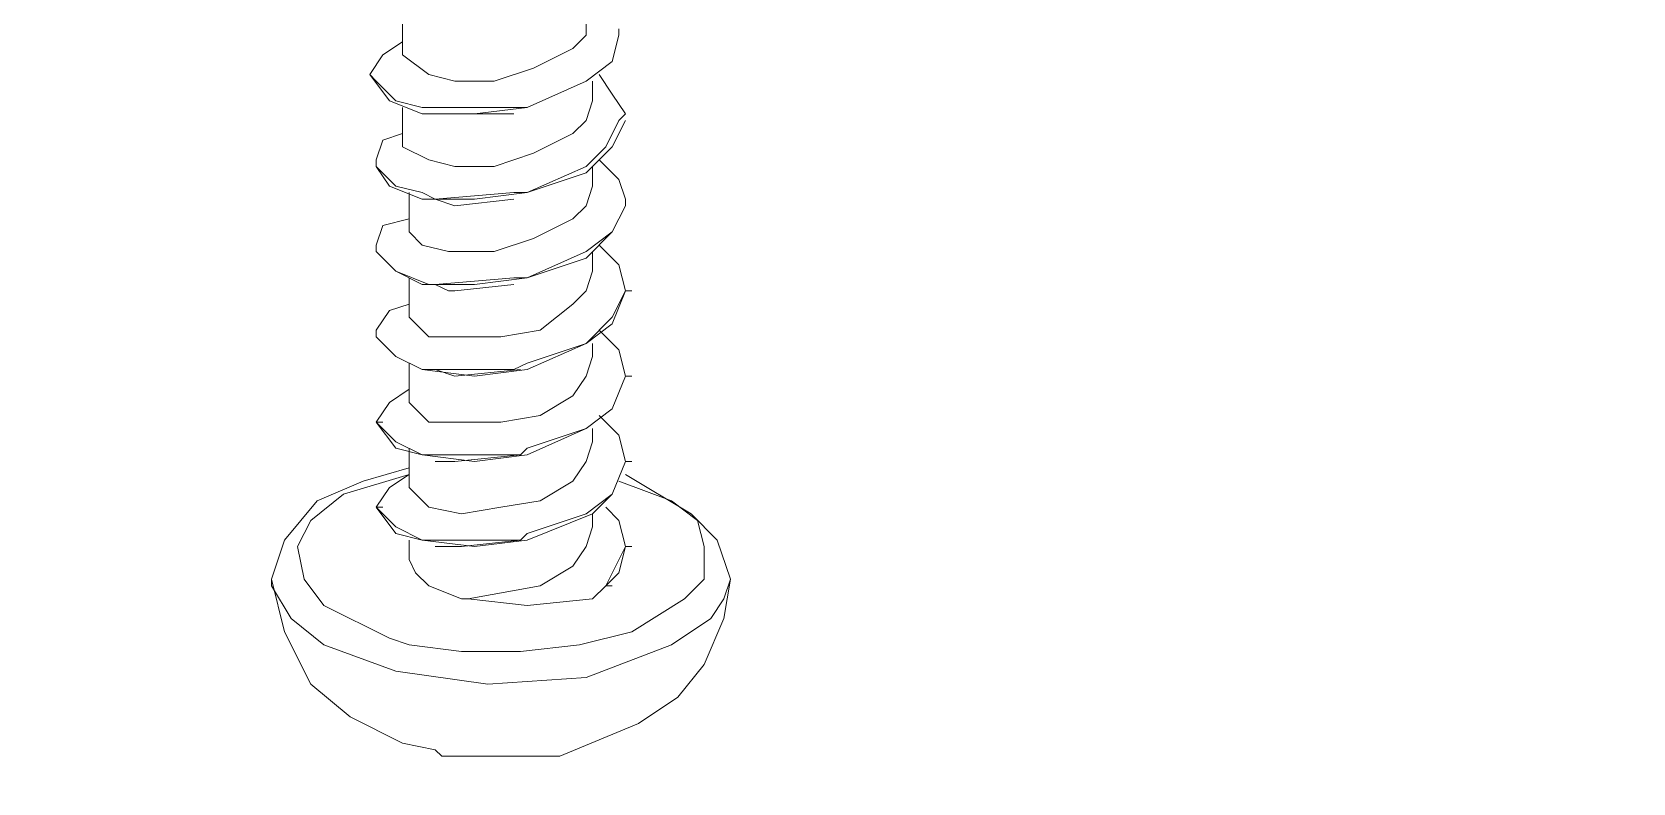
# Model space of a CAD drawing. Header units: centimetres. Extents: x -22.4 to 6.2, y -30.9 to -11.
# Drawn here: x -7.653 to -6.62, y -28.74 to -28.255 of the extents above; entities that cross this region are included whole.
import ezdxf

# ---------------------------------------------------------------- set-up
doc = ezdxf.new("R2010")
doc.units = ezdxf.units.CM
doc.header["$MEASUREMENT"] = 0
doc.layers.add('layer 1', color=7, linetype='Continuous')

msp = doc.modelspace()

# ---------------------------------------------------------------- linework, layer by layer
at = {"layer": 'layer 1', "lineweight": 9}
for points, knots in [([(-21.92211, -30.90598), (-21.92211, -30.90598), (6.24226, -30.90598), (6.24226, -30.90598), (6.24226, -30.90598), (6.24226, -30.90598), (6.24226, -11.33528), (6.24226, -11.33528), (6.24226, -11.33528), (6.24226, -11.33528), (-21.92211, -11.33528), (-21.92211, -11.33528), (-21.92211, -11.33528), (-21.92211, -11.33528), (-21.92211, -30.90598), (-21.92211, -30.90598)], [0, 0, 0, 0, 0.2, 0.2, 0.2, 0.2, 0.4, 0.4, 0.4, 0.4, 0.6, 0.6, 0.6, 0.6, 1, 1, 1, 1]), ([(-7.29545, -28.24426), (-7.29545, -28.24426), (-7.29545, -28.25696), (-7.29545, -28.25696), (-7.29545, -28.25696), (-7.29545, -28.25696), (-7.30392, -28.26543), (-7.30392, -28.26543), (-7.30392, -28.26543), (-7.30392, -28.26543), (-7.32932, -28.27813), (-7.32932, -28.27813), (-7.32932, -28.27813), (-7.32932, -28.27813), (-7.35472, -28.28659), (-7.35472, -28.28659), (-7.35472, -28.28659), (-7.35472, -28.28659), (-7.38012, -28.28659), (-7.38012, -28.28659)], [0, 0, 0, 0, 0.1666667, 0.1666667, 0.1666667, 0.1666667, 0.3333333, 0.3333333, 0.3333333, 0.3333333, 0.5, 0.5, 0.5, 0.5, 0.6666667, 0.6666667, 0.6666667, 0.6666667, 1, 1, 1, 1]), ([(-7.33355, -28.30353), (-7.33355, -28.30353), (-7.29545, -28.28659), (-7.29545, -28.28659), (-7.29545, -28.28659), (-7.29545, -28.28659), (-7.27852, -28.27389), (-7.27852, -28.27389), (-7.27852, -28.27389), (-7.27852, -28.27389), (-7.27429, -28.25696), (-7.27429, -28.25696)], [0, 0, 0, 0, 0.25, 0.25, 0.25, 0.25, 0.5, 0.5, 0.5, 0.5, 1, 1, 1, 1]), ([(-7.33355, -28.30353), (-7.33355, -28.30353), (-7.29545, -28.28659), (-7.29545, -28.28659), (-7.29545, -28.28659), (-7.29545, -28.28659), (-7.27852, -28.27389), (-7.27852, -28.27389), (-7.27852, -28.27389), (-7.27852, -28.27389), (-7.27429, -28.25696), (-7.27429, -28.25696)], [0, 0, 0, 0, 0.25, 0.25, 0.25, 0.25, 0.5, 0.5, 0.5, 0.5, 1, 1, 1, 1]), ([(-7.41399, -28.26119), (-7.41399, -28.26119), (-7.42669, -28.26966), (-7.42669, -28.26966), (-7.42669, -28.26966), (-7.42669, -28.26966), (-7.43515, -28.28236), (-7.43515, -28.28236)], [0, 0, 0, 0, 0.3333333, 0.3333333, 0.3333333, 0.3333333, 1, 1, 1, 1]), ([(-7.38012, -28.28659), (-7.38012, -28.28659), (-7.39705, -28.28236), (-7.39705, -28.28236), (-7.39705, -28.28236), (-7.39705, -28.28236), (-7.41399, -28.26966), (-7.41399, -28.26966)], [0, 0, 0, 0, 0.3333333, 0.3333333, 0.3333333, 0.3333333, 1, 1, 1, 1]), ([(-7.43515, -28.28236), (-7.43515, -28.28236), (-7.42245, -28.29929), (-7.42245, -28.29929), (-7.42245, -28.29929), (-7.42245, -28.29929), (-7.40129, -28.30776), (-7.40129, -28.30776)], [0, 0, 0, 0, 0.3333333, 0.3333333, 0.3333333, 0.3333333, 1, 1, 1, 1]), ([(-7.43092, -28.28659), (-7.43092, -28.28659), (-7.41822, -28.29929), (-7.41822, -28.29929), (-7.41822, -28.29929), (-7.41822, -28.29929), (-7.40129, -28.30353), (-7.40129, -28.30353)], [0, 0, 0, 0, 0.3333333, 0.3333333, 0.3333333, 0.3333333, 1, 1, 1, 1]), ([(-7.27005, -28.30776), (-7.27005, -28.30776), (-7.27852, -28.29506), (-7.27852, -28.29506), (-7.27852, -28.29506), (-7.27852, -28.29506), (-7.28699, -28.28236), (-7.28699, -28.28236)], [0, 0, 0, 0, 0.3333333, 0.3333333, 0.3333333, 0.3333333, 1, 1, 1, 1]), ([(-7.29122, -28.29929), (-7.29122, -28.29929), (-7.29545, -28.31199), (-7.29545, -28.31199), (-7.29545, -28.31199), (-7.29545, -28.31199), (-7.30392, -28.32046), (-7.30392, -28.32046), (-7.30392, -28.32046), (-7.30392, -28.32046), (-7.32932, -28.33316), (-7.32932, -28.33316), (-7.32932, -28.33316), (-7.32932, -28.33316), (-7.35472, -28.34163), (-7.35472, -28.34163), (-7.35472, -28.34163), (-7.35472, -28.34163), (-7.38012, -28.34163), (-7.38012, -28.34163)], [0, 0, 0, 0, 0.1666667, 0.1666667, 0.1666667, 0.1666667, 0.3333333, 0.3333333, 0.3333333, 0.3333333, 0.5, 0.5, 0.5, 0.5, 0.6666667, 0.6666667, 0.6666667, 0.6666667, 1, 1, 1, 1]), ([(-7.40129, -28.30776), (-7.40129, -28.30776), (-7.36742, -28.30776), (-7.36742, -28.30776), (-7.36742, -28.30776), (-7.36742, -28.30776), (-7.33355, -28.30353), (-7.33355, -28.30353)], [0, 0, 0, 0, 0.3333333, 0.3333333, 0.3333333, 0.3333333, 1, 1, 1, 1]), ([(-7.41399, -28.32046), (-7.41399, -28.32046), (-7.42669, -28.32469), (-7.42669, -28.32469), (-7.42669, -28.32469), (-7.42669, -28.32469), (-7.43092, -28.33739), (-7.43092, -28.33739)], [0, 0, 0, 0, 0.3333333, 0.3333333, 0.3333333, 0.3333333, 1, 1, 1, 1]), ([(-7.33355, -28.35856), (-7.33355, -28.35856), (-7.29545, -28.34163), (-7.29545, -28.34163), (-7.29545, -28.34163), (-7.29545, -28.34163), (-7.28275, -28.32893), (-7.28275, -28.32893), (-7.28275, -28.32893), (-7.28275, -28.32893), (-7.27429, -28.31199), (-7.27429, -28.31199)], [0, 0, 0, 0, 0.25, 0.25, 0.25, 0.25, 0.5, 0.5, 0.5, 0.5, 1, 1, 1, 1]), ([(-7.33355, -28.35856), (-7.33355, -28.35856), (-7.29545, -28.34586), (-7.29545, -28.34586), (-7.29545, -28.34586), (-7.29545, -28.34586), (-7.27852, -28.32893), (-7.27852, -28.32893), (-7.27852, -28.32893), (-7.27852, -28.32893), (-7.27005, -28.31199), (-7.27005, -28.31199)], [0, 0, 0, 0, 0.25, 0.25, 0.25, 0.25, 0.5, 0.5, 0.5, 0.5, 1, 1, 1, 1]), ([(-7.38012, -28.34163), (-7.38012, -28.34163), (-7.39705, -28.33739), (-7.39705, -28.33739), (-7.39705, -28.33739), (-7.39705, -28.33739), (-7.41399, -28.32893), (-7.41399, -28.32893)], [0, 0, 0, 0, 0.3333333, 0.3333333, 0.3333333, 0.3333333, 1, 1, 1, 1]), ([(-7.27005, -28.36279), (-7.27005, -28.36279), (-7.27429, -28.35009), (-7.27429, -28.35009), (-7.27429, -28.35009), (-7.27429, -28.35009), (-7.28699, -28.33739), (-7.28699, -28.33739)], [0, 0, 0, 0, 0.3333333, 0.3333333, 0.3333333, 0.3333333, 1, 1, 1, 1]), ([(-7.43092, -28.34163), (-7.43092, -28.34163), (-7.41822, -28.35433), (-7.41822, -28.35433), (-7.41822, -28.35433), (-7.41822, -28.35433), (-7.40129, -28.35856), (-7.40129, -28.35856)], [0, 0, 0, 0, 0.3333333, 0.3333333, 0.3333333, 0.3333333, 1, 1, 1, 1]), ([(-7.43092, -28.34163), (-7.43092, -28.34163), (-7.42245, -28.35433), (-7.42245, -28.35433), (-7.42245, -28.35433), (-7.42245, -28.35433), (-7.40129, -28.36279), (-7.40129, -28.36279)], [0, 0, 0, 0, 0.3333333, 0.3333333, 0.3333333, 0.3333333, 1, 1, 1, 1]), ([(-7.40129, -28.36279), (-7.40129, -28.36279), (-7.36742, -28.36279), (-7.36742, -28.36279), (-7.36742, -28.36279), (-7.36742, -28.36279), (-7.33355, -28.35856), (-7.33355, -28.35856)], [0, 0, 0, 0, 0.3333333, 0.3333333, 0.3333333, 0.3333333, 1, 1, 1, 1]), ([(-7.38012, -28.39666), (-7.38012, -28.39666), (-7.35472, -28.39666), (-7.35472, -28.39666), (-7.35472, -28.39666), (-7.35472, -28.39666), (-7.32932, -28.38819), (-7.32932, -28.38819), (-7.32932, -28.38819), (-7.32932, -28.38819), (-7.30392, -28.37549), (-7.30392, -28.37549), (-7.30392, -28.37549), (-7.30392, -28.37549), (-7.29545, -28.36703), (-7.29545, -28.36703), (-7.29545, -28.36703), (-7.29545, -28.36703), (-7.29122, -28.35433), (-7.29122, -28.35433)], [0, 0, 0, 0, 0.1666667, 0.1666667, 0.1666667, 0.1666667, 0.3333333, 0.3333333, 0.3333333, 0.3333333, 0.5, 0.5, 0.5, 0.5, 0.6666667, 0.6666667, 0.6666667, 0.6666667, 1, 1, 1, 1]), ([(-7.33355, -28.41359), (-7.33355, -28.41359), (-7.29545, -28.39666), (-7.29545, -28.39666), (-7.29545, -28.39666), (-7.29545, -28.39666), (-7.27852, -28.38396), (-7.27852, -28.38396), (-7.27852, -28.38396), (-7.27852, -28.38396), (-7.27005, -28.36703), (-7.27005, -28.36703)], [0, 0, 0, 0, 0.25, 0.25, 0.25, 0.25, 0.5, 0.5, 0.5, 0.5, 1, 1, 1, 1]), ([(-7.33355, -28.41359), (-7.33355, -28.41359), (-7.29545, -28.40089), (-7.29545, -28.40089), (-7.29545, -28.40089), (-7.29545, -28.40089), (-7.27852, -28.38396), (-7.27852, -28.38396), (-7.27852, -28.38396), (-7.27852, -28.38396), (-7.27005, -28.36703), (-7.27005, -28.36703)], [0, 0, 0, 0, 0.25, 0.25, 0.25, 0.25, 0.5, 0.5, 0.5, 0.5, 1, 1, 1, 1]), ([(-7.40975, -28.37549), (-7.40975, -28.37549), (-7.42669, -28.37973), (-7.42669, -28.37973), (-7.42669, -28.37973), (-7.42669, -28.37973), (-7.43092, -28.39243), (-7.43092, -28.39243)], [0, 0, 0, 0, 0.3333333, 0.3333333, 0.3333333, 0.3333333, 1, 1, 1, 1]), ([(-7.38435, -28.39666), (-7.38435, -28.39666), (-7.40129, -28.39243), (-7.40129, -28.39243), (-7.40129, -28.39243), (-7.40129, -28.39243), (-7.40975, -28.38396), (-7.40975, -28.38396)], [0, 0, 0, 0, 0.3333333, 0.3333333, 0.3333333, 0.3333333, 1, 1, 1, 1]), ([(-7.27005, -28.42206), (-7.27005, -28.42206), (-7.27429, -28.40513), (-7.27429, -28.40513), (-7.27429, -28.40513), (-7.27429, -28.40513), (-7.28699, -28.39243), (-7.28699, -28.39243)], [0, 0, 0, 0, 0.3333333, 0.3333333, 0.3333333, 0.3333333, 1, 1, 1, 1]), ([(-7.43092, -28.39666), (-7.43092, -28.39666), (-7.41822, -28.40936), (-7.41822, -28.40936), (-7.41822, -28.40936), (-7.41822, -28.40936), (-7.39705, -28.41783), (-7.39705, -28.41783)], [0, 0, 0, 0, 0.3333333, 0.3333333, 0.3333333, 0.3333333, 1, 1, 1, 1]), ([(-7.43092, -28.39666), (-7.43092, -28.39666), (-7.41822, -28.40936), (-7.41822, -28.40936), (-7.41822, -28.40936), (-7.41822, -28.40936), (-7.40129, -28.41783), (-7.40129, -28.41783)], [0, 0, 0, 0, 0.3333333, 0.3333333, 0.3333333, 0.3333333, 1, 1, 1, 1]), ([(-7.39705, -28.41783), (-7.39705, -28.41783), (-7.36742, -28.41783), (-7.36742, -28.41783), (-7.36742, -28.41783), (-7.36742, -28.41783), (-7.33355, -28.41359), (-7.33355, -28.41359)], [0, 0, 0, 0, 0.3333333, 0.3333333, 0.3333333, 0.3333333, 1, 1, 1, 1]), ([(-7.29122, -28.40936), (-7.29122, -28.40936), (-7.29545, -28.42206), (-7.29545, -28.42206), (-7.29545, -28.42206), (-7.29545, -28.42206), (-7.30392, -28.43053), (-7.30392, -28.43053), (-7.30392, -28.43053), (-7.30392, -28.43053), (-7.32509, -28.44746), (-7.32509, -28.44746), (-7.32509, -28.44746), (-7.32509, -28.44746), (-7.35049, -28.45169), (-7.35049, -28.45169), (-7.35049, -28.45169), (-7.35049, -28.45169), (-7.38012, -28.45169), (-7.38012, -28.45169)], [0, 0, 0, 0, 0.1666667, 0.1666667, 0.1666667, 0.1666667, 0.3333333, 0.3333333, 0.3333333, 0.3333333, 0.5, 0.5, 0.5, 0.5, 0.6666667, 0.6666667, 0.6666667, 0.6666667, 1, 1, 1, 1]), ([(-7.33355, -28.46863), (-7.33355, -28.46863), (-7.29545, -28.45593), (-7.29545, -28.45593), (-7.29545, -28.45593), (-7.29545, -28.45593), (-7.27852, -28.43899), (-7.27852, -28.43899), (-7.27852, -28.43899), (-7.27852, -28.43899), (-7.27005, -28.42206), (-7.27005, -28.42206)], [0, 0, 0, 0, 0.25, 0.25, 0.25, 0.25, 0.5, 0.5, 0.5, 0.5, 1, 1, 1, 1]), ([(-7.33355, -28.47286), (-7.33355, -28.47286), (-7.29545, -28.45593), (-7.29545, -28.45593), (-7.29545, -28.45593), (-7.29545, -28.45593), (-7.27852, -28.44323), (-7.27852, -28.44323), (-7.27852, -28.44323), (-7.27852, -28.44323), (-7.27005, -28.42206), (-7.27005, -28.42206)], [0, 0, 0, 0, 0.25, 0.25, 0.25, 0.25, 0.5, 0.5, 0.5, 0.5, 1, 1, 1, 1]), ([(-7.40975, -28.43053), (-7.40975, -28.43053), (-7.42245, -28.43476), (-7.42245, -28.43476), (-7.42245, -28.43476), (-7.42245, -28.43476), (-7.43092, -28.44746), (-7.43092, -28.44746)], [0, 0, 0, 0, 0.3333333, 0.3333333, 0.3333333, 0.3333333, 1, 1, 1, 1]), ([(-7.38012, -28.45169), (-7.38012, -28.45169), (-7.39705, -28.45169), (-7.39705, -28.45169), (-7.39705, -28.45169), (-7.39705, -28.45169), (-7.40975, -28.43899), (-7.40975, -28.43899)], [0, 0, 0, 0, 0.3333333, 0.3333333, 0.3333333, 0.3333333, 1, 1, 1, 1]), ([(-7.43092, -28.45169), (-7.43092, -28.45169), (-7.41822, -28.46439), (-7.41822, -28.46439), (-7.41822, -28.46439), (-7.41822, -28.46439), (-7.40129, -28.47286), (-7.40129, -28.47286)], [0, 0, 0, 0, 0.3333333, 0.3333333, 0.3333333, 0.3333333, 1, 1, 1, 1]), ([(-7.43092, -28.45169), (-7.43092, -28.45169), (-7.41822, -28.46439), (-7.41822, -28.46439), (-7.41822, -28.46439), (-7.41822, -28.46439), (-7.40129, -28.47286), (-7.40129, -28.47286)], [0, 0, 0, 0, 0.3333333, 0.3333333, 0.3333333, 0.3333333, 1, 1, 1, 1]), ([(-7.27005, -28.47709), (-7.27005, -28.47709), (-7.27429, -28.46016), (-7.27429, -28.46016), (-7.27429, -28.46016), (-7.27429, -28.46016), (-7.28699, -28.44746), (-7.28699, -28.44746)], [0, 0, 0, 0, 0.3333333, 0.3333333, 0.3333333, 0.3333333, 1, 1, 1, 1]), ([(-7.29122, -28.46439), (-7.29122, -28.46439), (-7.29545, -28.47709), (-7.29545, -28.47709), (-7.29545, -28.47709), (-7.29545, -28.47709), (-7.30392, -28.48979), (-7.30392, -28.48979), (-7.30392, -28.48979), (-7.30392, -28.48979), (-7.32509, -28.50249), (-7.32509, -28.50249), (-7.32509, -28.50249), (-7.32509, -28.50249), (-7.35049, -28.50673), (-7.35049, -28.50673), (-7.35049, -28.50673), (-7.35049, -28.50673), (-7.38012, -28.50673), (-7.38012, -28.50673)], [0, 0, 0, 0, 0.1666667, 0.1666667, 0.1666667, 0.1666667, 0.3333333, 0.3333333, 0.3333333, 0.3333333, 0.5, 0.5, 0.5, 0.5, 0.6666667, 0.6666667, 0.6666667, 0.6666667, 1, 1, 1, 1]), ([(-7.40129, -28.47286), (-7.40129, -28.47286), (-7.36742, -28.47709), (-7.36742, -28.47709), (-7.36742, -28.47709), (-7.36742, -28.47709), (-7.33355, -28.47286), (-7.33355, -28.47286)], [0, 0, 0, 0, 0.3333333, 0.3333333, 0.3333333, 0.3333333, 1, 1, 1, 1]), ([(-7.34202, -28.47286), (-7.34202, -28.47286), (-7.39282, -28.47286), (-7.39282, -28.47286), (-7.39282, -28.47286), (-7.39282, -28.47286), (-7.40129, -28.47286), (-7.40129, -28.47286)], [0, 0, 0, 0, 0.3333333, 0.3333333, 0.3333333, 0.3333333, 1, 1, 1, 1]), ([(-7.40975, -28.48556), (-7.40975, -28.48556), (-7.42245, -28.49403), (-7.42245, -28.49403), (-7.42245, -28.49403), (-7.42245, -28.49403), (-7.43092, -28.50673), (-7.43092, -28.50673)], [0, 0, 0, 0, 0.3333333, 0.3333333, 0.3333333, 0.3333333, 1, 1, 1, 1]), ([(-7.33355, -28.52366), (-7.33355, -28.52366), (-7.29545, -28.51096), (-7.29545, -28.51096), (-7.29545, -28.51096), (-7.29545, -28.51096), (-7.27852, -28.49826), (-7.27852, -28.49826), (-7.27852, -28.49826), (-7.27852, -28.49826), (-7.27005, -28.47709), (-7.27005, -28.47709)], [0, 0, 0, 0, 0.25, 0.25, 0.25, 0.25, 0.5, 0.5, 0.5, 0.5, 1, 1, 1, 1]), ([(-7.33355, -28.52789), (-7.33355, -28.52789), (-7.29545, -28.51096), (-7.29545, -28.51096), (-7.29545, -28.51096), (-7.29545, -28.51096), (-7.27852, -28.49826), (-7.27852, -28.49826), (-7.27852, -28.49826), (-7.27852, -28.49826), (-7.27005, -28.47709), (-7.27005, -28.47709)], [0, 0, 0, 0, 0.25, 0.25, 0.25, 0.25, 0.5, 0.5, 0.5, 0.5, 1, 1, 1, 1]), ([(-7.40975, -28.49403), (-7.40975, -28.49403), (-7.39705, -28.50673), (-7.39705, -28.50673), (-7.39705, -28.50673), (-7.39705, -28.50673), (-7.38012, -28.50673), (-7.38012, -28.50673)], [0, 0, 0, 0, 0.3333333, 0.3333333, 0.3333333, 0.3333333, 1, 1, 1, 1]), ([(-7.27005, -28.53213), (-7.27005, -28.53213), (-7.27429, -28.51519), (-7.27429, -28.51519), (-7.27429, -28.51519), (-7.27429, -28.51519), (-7.28699, -28.50249), (-7.28699, -28.50249)], [0, 0, 0, 0, 0.3333333, 0.3333333, 0.3333333, 0.3333333, 1, 1, 1, 1]), ([(-7.43092, -28.50673), (-7.43092, -28.50673), (-7.41822, -28.51943), (-7.41822, -28.51943), (-7.41822, -28.51943), (-7.41822, -28.51943), (-7.40129, -28.52789), (-7.40129, -28.52789)], [0, 0, 0, 0, 0.3333333, 0.3333333, 0.3333333, 0.3333333, 1, 1, 1, 1]), ([(-7.43092, -28.50673), (-7.43092, -28.50673), (-7.41822, -28.52366), (-7.41822, -28.52366), (-7.41822, -28.52366), (-7.41822, -28.52366), (-7.40129, -28.52789), (-7.40129, -28.52789)], [0, 0, 0, 0, 0.3333333, 0.3333333, 0.3333333, 0.3333333, 1, 1, 1, 1]), ([(-7.29122, -28.51943), (-7.29122, -28.51943), (-7.29545, -28.53213), (-7.29545, -28.53213), (-7.29545, -28.53213), (-7.29545, -28.53213), (-7.30392, -28.54483), (-7.30392, -28.54483), (-7.30392, -28.54483), (-7.30392, -28.54483), (-7.32509, -28.55753), (-7.32509, -28.55753), (-7.32509, -28.55753), (-7.32509, -28.55753), (-7.35049, -28.56176), (-7.35049, -28.56176), (-7.35049, -28.56176), (-7.35049, -28.56176), (-7.37589, -28.56599), (-7.37589, -28.56599)], [0, 0, 0, 0, 0.1666667, 0.1666667, 0.1666667, 0.1666667, 0.3333333, 0.3333333, 0.3333333, 0.3333333, 0.5, 0.5, 0.5, 0.5, 0.6666667, 0.6666667, 0.6666667, 0.6666667, 1, 1, 1, 1]), ([(-7.40975, -28.53636), (-7.40975, -28.53636), (-7.43939, -28.54483), (-7.43939, -28.54483), (-7.43939, -28.54483), (-7.43939, -28.54483), (-7.46902, -28.55753), (-7.46902, -28.55753), (-7.46902, -28.55753), (-7.46902, -28.55753), (-7.49019, -28.58293), (-7.49019, -28.58293), (-7.49019, -28.58293), (-7.49019, -28.58293), (-7.49865, -28.60833), (-7.49865, -28.60833)], [0, 0, 0, 0, 0.2, 0.2, 0.2, 0.2, 0.4, 0.4, 0.4, 0.4, 0.6, 0.6, 0.6, 0.6, 1, 1, 1, 1]), ([(-7.40129, -28.52789), (-7.40129, -28.52789), (-7.36742, -28.53213), (-7.36742, -28.53213), (-7.36742, -28.53213), (-7.36742, -28.53213), (-7.33355, -28.52789), (-7.33355, -28.52789)], [0, 0, 0, 0, 0.3333333, 0.3333333, 0.3333333, 0.3333333, 1, 1, 1, 1]), ([(-7.33355, -28.57869), (-7.33355, -28.57869), (-7.29545, -28.56599), (-7.29545, -28.56599), (-7.29545, -28.56599), (-7.29545, -28.56599), (-7.27852, -28.55329), (-7.27852, -28.55329), (-7.27852, -28.55329), (-7.27852, -28.55329), (-7.27005, -28.53213), (-7.27005, -28.53213)], [0, 0, 0, 0, 0.25, 0.25, 0.25, 0.25, 0.5, 0.5, 0.5, 0.5, 1, 1, 1, 1]), ([(-7.33355, -28.58293), (-7.33355, -28.58293), (-7.29122, -28.56599), (-7.29122, -28.56599), (-7.29122, -28.56599), (-7.29122, -28.56599), (-7.27852, -28.55329), (-7.27852, -28.55329), (-7.27852, -28.55329), (-7.27852, -28.55329), (-7.27005, -28.53213), (-7.27005, -28.53213)], [0, 0, 0, 0, 0.25, 0.25, 0.25, 0.25, 0.5, 0.5, 0.5, 0.5, 1, 1, 1, 1]), ([(-7.40975, -28.54059), (-7.40975, -28.54059), (-7.45209, -28.55329), (-7.45209, -28.55329), (-7.45209, -28.55329), (-7.45209, -28.55329), (-7.47325, -28.57023), (-7.47325, -28.57023), (-7.47325, -28.57023), (-7.47325, -28.57023), (-7.48172, -28.58716), (-7.48172, -28.58716), (-7.48172, -28.58716), (-7.48172, -28.58716), (-7.47749, -28.60833), (-7.47749, -28.60833), (-7.47749, -28.60833), (-7.47749, -28.60833), (-7.46479, -28.62526), (-7.46479, -28.62526), (-7.46479, -28.62526), (-7.46479, -28.62526), (-7.42245, -28.64643), (-7.42245, -28.64643)], [0, 0, 0, 0, 0.1428571, 0.1428571, 0.1428571, 0.1428571, 0.2857143, 0.2857143, 0.2857143, 0.2857143, 0.4285714, 0.4285714, 0.4285714, 0.4285714, 0.5714286, 0.5714286, 0.5714286, 0.5714286, 0.7142857, 0.7142857, 0.7142857, 0.7142857, 1, 1, 1, 1]), ([(-7.40975, -28.54059), (-7.40975, -28.54059), (-7.42245, -28.54906), (-7.42245, -28.54906), (-7.42245, -28.54906), (-7.42245, -28.54906), (-7.43092, -28.56176), (-7.43092, -28.56176)], [0, 0, 0, 0, 0.3333333, 0.3333333, 0.3333333, 0.3333333, 1, 1, 1, 1]), ([(-7.27429, -28.54483), (-7.27429, -28.54483), (-7.24042, -28.55753), (-7.24042, -28.55753), (-7.24042, -28.55753), (-7.24042, -28.55753), (-7.22349, -28.57023), (-7.22349, -28.57023), (-7.22349, -28.57023), (-7.22349, -28.57023), (-7.21925, -28.58716), (-7.21925, -28.58716), (-7.21925, -28.58716), (-7.21925, -28.58716), (-7.21925, -28.60833), (-7.21925, -28.60833), (-7.21925, -28.60833), (-7.21925, -28.60833), (-7.23195, -28.62103), (-7.23195, -28.62103), (-7.23195, -28.62103), (-7.23195, -28.62103), (-7.26582, -28.64219), (-7.26582, -28.64219), (-7.26582, -28.64219), (-7.26582, -28.64219), (-7.29969, -28.65066), (-7.29969, -28.65066), (-7.29969, -28.65066), (-7.29969, -28.65066), (-7.33779, -28.65489), (-7.33779, -28.65489), (-7.33779, -28.65489), (-7.33779, -28.65489), (-7.37589, -28.65489), (-7.37589, -28.65489), (-7.37589, -28.65489), (-7.37589, -28.65489), (-7.40975, -28.65066), (-7.40975, -28.65066)], [0, 0, 0, 0, 0.0909091, 0.0909091, 0.0909091, 0.0909091, 0.1818182, 0.1818182, 0.1818182, 0.1818182, 0.2727273, 0.2727273, 0.2727273, 0.2727273, 0.3636364, 0.3636364, 0.3636364, 0.3636364, 0.4545455, 0.4545455, 0.4545455, 0.4545455, 0.5454545, 0.5454545, 0.5454545, 0.5454545, 0.6363636, 0.6363636, 0.6363636, 0.6363636, 0.7272727, 0.7272727, 0.7272727, 0.7272727, 0.8181818, 0.8181818, 0.8181818, 0.8181818, 1, 1, 1, 1]), ([(-7.20232, -28.60833), (-7.20232, -28.60833), (-7.21079, -28.58293), (-7.21079, -28.58293), (-7.21079, -28.58293), (-7.21079, -28.58293), (-7.22772, -28.56599), (-7.22772, -28.56599), (-7.22772, -28.56599), (-7.22772, -28.56599), (-7.27005, -28.54059), (-7.27005, -28.54059)], [0, 0, 0, 0, 0.25, 0.25, 0.25, 0.25, 0.5, 0.5, 0.5, 0.5, 1, 1, 1, 1]), ([(-7.40975, -28.54906), (-7.40975, -28.54906), (-7.39705, -28.56176), (-7.39705, -28.56176), (-7.39705, -28.56176), (-7.39705, -28.56176), (-7.37589, -28.56599), (-7.37589, -28.56599)], [0, 0, 0, 0, 0.3333333, 0.3333333, 0.3333333, 0.3333333, 1, 1, 1, 1]), ([(-7.43092, -28.56176), (-7.43092, -28.56176), (-7.41822, -28.57446), (-7.41822, -28.57446), (-7.41822, -28.57446), (-7.41822, -28.57446), (-7.40129, -28.58293), (-7.40129, -28.58293)], [0, 0, 0, 0, 0.3333333, 0.3333333, 0.3333333, 0.3333333, 1, 1, 1, 1]), ([(-7.43092, -28.56176), (-7.43092, -28.56176), (-7.41822, -28.57869), (-7.41822, -28.57869), (-7.41822, -28.57869), (-7.41822, -28.57869), (-7.40129, -28.58293), (-7.40129, -28.58293)], [0, 0, 0, 0, 0.3333333, 0.3333333, 0.3333333, 0.3333333, 1, 1, 1, 1]), ([(-7.27005, -28.58716), (-7.27005, -28.58716), (-7.27429, -28.57023), (-7.27429, -28.57023), (-7.27429, -28.57023), (-7.27429, -28.57023), (-7.28275, -28.56176), (-7.28275, -28.56176)], [0, 0, 0, 0, 0.3333333, 0.3333333, 0.3333333, 0.3333333, 1, 1, 1, 1]), ([(-7.29122, -28.57446), (-7.29122, -28.57446), (-7.29545, -28.58716), (-7.29545, -28.58716), (-7.29545, -28.58716), (-7.29545, -28.58716), (-7.30392, -28.59986), (-7.30392, -28.59986), (-7.30392, -28.59986), (-7.30392, -28.59986), (-7.32509, -28.61256), (-7.32509, -28.61256), (-7.32509, -28.61256), (-7.32509, -28.61256), (-7.37165, -28.62103), (-7.37165, -28.62103)], [0, 0, 0, 0, 0.2, 0.2, 0.2, 0.2, 0.4, 0.4, 0.4, 0.4, 0.6, 0.6, 0.6, 0.6, 1, 1, 1, 1]), ([(-7.40129, -28.58293), (-7.40129, -28.58293), (-7.36742, -28.58716), (-7.36742, -28.58716), (-7.36742, -28.58716), (-7.36742, -28.58716), (-7.33355, -28.58293), (-7.33355, -28.58293)], [0, 0, 0, 0, 0.3333333, 0.3333333, 0.3333333, 0.3333333, 1, 1, 1, 1]), ([(-7.27005, -28.58716), (-7.27005, -28.58716), (-7.28275, -28.61256), (-7.28275, -28.61256), (-7.28275, -28.61256), (-7.28275, -28.61256), (-7.29122, -28.62103), (-7.29122, -28.62103)], [0, 0, 0, 0, 0.3333333, 0.3333333, 0.3333333, 0.3333333, 1, 1, 1, 1]), ([(-7.28275, -28.61256), (-7.28275, -28.61256), (-7.27429, -28.60409), (-7.27429, -28.60409), (-7.27429, -28.60409), (-7.27429, -28.60409), (-7.27005, -28.58716), (-7.27005, -28.58716)], [0, 0, 0, 0, 0.3333333, 0.3333333, 0.3333333, 0.3333333, 1, 1, 1, 1]), ([(-7.37589, -28.62103), (-7.37589, -28.62103), (-7.39705, -28.61256), (-7.39705, -28.61256), (-7.39705, -28.61256), (-7.39705, -28.61256), (-7.40552, -28.60409), (-7.40552, -28.60409), (-7.40552, -28.60409), (-7.40552, -28.60409), (-7.40975, -28.59563), (-7.40975, -28.59563)], [0, 0, 0, 0, 0.25, 0.25, 0.25, 0.25, 0.5, 0.5, 0.5, 0.5, 1, 1, 1, 1]), ([(-7.49865, -28.60833), (-7.49865, -28.60833), (-7.49019, -28.64219), (-7.49019, -28.64219), (-7.49019, -28.64219), (-7.49019, -28.64219), (-7.47325, -28.67606), (-7.47325, -28.67606), (-7.47325, -28.67606), (-7.47325, -28.67606), (-7.44785, -28.69723), (-7.44785, -28.69723), (-7.44785, -28.69723), (-7.44785, -28.69723), (-7.41399, -28.71416), (-7.41399, -28.71416)], [0, 0, 0, 0, 0.2, 0.2, 0.2, 0.2, 0.4, 0.4, 0.4, 0.4, 0.6, 0.6, 0.6, 0.6, 1, 1, 1, 1]), ([(-7.20232, -28.60833), (-7.20232, -28.60833), (-7.20655, -28.62103), (-7.20655, -28.62103), (-7.20655, -28.62103), (-7.20655, -28.62103), (-7.21502, -28.63373), (-7.21502, -28.63373), (-7.21502, -28.63373), (-7.21502, -28.63373), (-7.24042, -28.65066), (-7.24042, -28.65066), (-7.24042, -28.65066), (-7.24042, -28.65066), (-7.29545, -28.67183), (-7.29545, -28.67183), (-7.29545, -28.67183), (-7.29545, -28.67183), (-7.35895, -28.67606), (-7.35895, -28.67606), (-7.35895, -28.67606), (-7.35895, -28.67606), (-7.41822, -28.66759), (-7.41822, -28.66759)], [0, 0, 0, 0, 0.1428571, 0.1428571, 0.1428571, 0.1428571, 0.2857143, 0.2857143, 0.2857143, 0.2857143, 0.4285714, 0.4285714, 0.4285714, 0.4285714, 0.5714286, 0.5714286, 0.5714286, 0.5714286, 0.7142857, 0.7142857, 0.7142857, 0.7142857, 1, 1, 1, 1]), ([(-7.37165, -28.72263), (-7.37165, -28.72263), (-7.31239, -28.72263), (-7.31239, -28.72263), (-7.31239, -28.72263), (-7.31239, -28.72263), (-7.26159, -28.70146), (-7.26159, -28.70146), (-7.26159, -28.70146), (-7.26159, -28.70146), (-7.23619, -28.68453), (-7.23619, -28.68453), (-7.23619, -28.68453), (-7.23619, -28.68453), (-7.21925, -28.66336), (-7.21925, -28.66336), (-7.21925, -28.66336), (-7.21925, -28.66336), (-7.20655, -28.63373), (-7.20655, -28.63373), (-7.20655, -28.63373), (-7.20655, -28.63373), (-7.20232, -28.60833), (-7.20232, -28.60833)], [0, 0, 0, 0, 0.1428571, 0.1428571, 0.1428571, 0.1428571, 0.2857143, 0.2857143, 0.2857143, 0.2857143, 0.4285714, 0.4285714, 0.4285714, 0.4285714, 0.5714286, 0.5714286, 0.5714286, 0.5714286, 0.7142857, 0.7142857, 0.7142857, 0.7142857, 1, 1, 1, 1]), ([(-7.49865, -28.61256), (-7.49865, -28.61256), (-7.48595, -28.63373), (-7.48595, -28.63373), (-7.48595, -28.63373), (-7.48595, -28.63373), (-7.46479, -28.65066), (-7.46479, -28.65066), (-7.46479, -28.65066), (-7.46479, -28.65066), (-7.41822, -28.66759), (-7.41822, -28.66759)], [0, 0, 0, 0, 0.25, 0.25, 0.25, 0.25, 0.5, 0.5, 0.5, 0.5, 1, 1, 1, 1]), ([(-7.37165, -28.62103), (-7.37165, -28.62103), (-7.33355, -28.62526), (-7.33355, -28.62526), (-7.33355, -28.62526), (-7.33355, -28.62526), (-7.29122, -28.62103), (-7.29122, -28.62103)], [0, 0, 0, 0, 0.3333333, 0.3333333, 0.3333333, 0.3333333, 1, 1, 1, 1])]:
    msp.add_open_spline(points, degree=3, knots=knots, dxfattribs=at)
for points in [[(-7.41399, -28.26966), (-7.41399, -28.26966), (-7.41399, -28.24849), (-7.41399, -28.24849)], [(-7.27429, -28.25696), (-7.27429, -28.25696), (-7.27429, -28.25273), (-7.27429, -28.25273)], [(-7.43515, -28.28236), (-7.43515, -28.28236), (-7.43092, -28.28659), (-7.43092, -28.28659)], [(-7.29122, -28.29929), (-7.29122, -28.29929), (-7.29122, -28.28659), (-7.29122, -28.28659)], [(-7.41399, -28.32893), (-7.41399, -28.32893), (-7.41399, -28.30353), (-7.41399, -28.30353)], [(-7.40129, -28.30353), (-7.40129, -28.30353), (-7.39282, -28.30353), (-7.39282, -28.30353)], [(-7.39282, -28.30353), (-7.39282, -28.30353), (-7.34202, -28.30353), (-7.34202, -28.30353)], [(-7.39282, -28.30776), (-7.39282, -28.30776), (-7.38012, -28.30776), (-7.38012, -28.30776)], [(-7.38012, -28.30776), (-7.38012, -28.30776), (-7.34202, -28.30776), (-7.34202, -28.30776)], [(-7.34202, -28.30353), (-7.34202, -28.30353), (-7.33355, -28.30353), (-7.33355, -28.30353)], [(-7.27429, -28.31199), (-7.27429, -28.31199), (-7.27005, -28.30776), (-7.27005, -28.30776)], [(-7.43092, -28.33739), (-7.43092, -28.33739), (-7.43092, -28.34163), (-7.43092, -28.34163)], [(-7.29122, -28.35433), (-7.29122, -28.35433), (-7.29122, -28.34163), (-7.29122, -28.34163)], [(-7.40975, -28.38396), (-7.40975, -28.38396), (-7.40975, -28.35856), (-7.40975, -28.35856)], [(-7.40129, -28.35856), (-7.40129, -28.35856), (-7.39282, -28.36279), (-7.39282, -28.36279)], [(-7.39282, -28.36279), (-7.39282, -28.36279), (-7.34202, -28.35856), (-7.34202, -28.35856)], [(-7.34202, -28.35856), (-7.34202, -28.35856), (-7.33355, -28.35856), (-7.33355, -28.35856)], [(-7.39282, -28.36279), (-7.39282, -28.36279), (-7.38012, -28.36703), (-7.38012, -28.36703)], [(-7.38012, -28.36703), (-7.38012, -28.36703), (-7.34202, -28.36279), (-7.34202, -28.36279)], [(-7.27005, -28.36703), (-7.27005, -28.36703), (-7.27005, -28.36279), (-7.27005, -28.36279)], [(-7.43092, -28.39243), (-7.43092, -28.39243), (-7.43092, -28.39666), (-7.43092, -28.39666)], [(-7.38012, -28.39666), (-7.38012, -28.39666), (-7.38435, -28.39666), (-7.38435, -28.39666)], [(-7.29122, -28.40936), (-7.29122, -28.40936), (-7.29122, -28.39666), (-7.29122, -28.39666)], [(-7.40975, -28.43899), (-7.40975, -28.43899), (-7.40975, -28.41359), (-7.40975, -28.41359)], [(-7.39282, -28.41783), (-7.39282, -28.41783), (-7.34202, -28.41359), (-7.34202, -28.41359)], [(-7.34202, -28.41359), (-7.34202, -28.41359), (-7.33355, -28.41359), (-7.33355, -28.41359)], [(-7.40129, -28.41783), (-7.40129, -28.41783), (-7.39705, -28.41783), (-7.39705, -28.41783)], [(-7.39705, -28.41783), (-7.39705, -28.41783), (-7.39282, -28.41783), (-7.39282, -28.41783)], [(-7.39282, -28.41783), (-7.39282, -28.41783), (-7.38435, -28.42206), (-7.38435, -28.42206)], [(-7.38435, -28.42206), (-7.38435, -28.42206), (-7.38012, -28.42206), (-7.38012, -28.42206)], [(-7.38012, -28.42206), (-7.38012, -28.42206), (-7.34202, -28.41783), (-7.34202, -28.41783)], [(-7.27005, -28.42206), (-7.27005, -28.42206), (-7.26582, -28.42206), (-7.26582, -28.42206)], [(-7.43092, -28.44746), (-7.43092, -28.44746), (-7.43092, -28.45169), (-7.43092, -28.45169)], [(-7.29122, -28.46439), (-7.29122, -28.46439), (-7.29122, -28.45593), (-7.29122, -28.45593)], [(-7.40975, -28.49403), (-7.40975, -28.49403), (-7.40975, -28.46863), (-7.40975, -28.46863)], [(-7.39282, -28.47286), (-7.39282, -28.47286), (-7.38012, -28.47709), (-7.38012, -28.47709)], [(-7.38012, -28.47709), (-7.38012, -28.47709), (-7.33779, -28.47286), (-7.33779, -28.47286)], [(-7.34202, -28.47286), (-7.34202, -28.47286), (-7.33355, -28.46863), (-7.33355, -28.46863)], [(-7.27005, -28.47709), (-7.27005, -28.47709), (-7.26582, -28.47709), (-7.26582, -28.47709)], [(-7.43092, -28.50673), (-7.43092, -28.50673), (-7.42669, -28.50673), (-7.42669, -28.50673)], [(-7.29122, -28.51943), (-7.29122, -28.51943), (-7.29122, -28.51096), (-7.29122, -28.51096)], [(-7.40975, -28.54906), (-7.40975, -28.54906), (-7.40975, -28.52366), (-7.40975, -28.52366)], [(-7.33779, -28.52789), (-7.33779, -28.52789), (-7.33355, -28.52366), (-7.33355, -28.52366)], [(-7.40129, -28.52789), (-7.40129, -28.52789), (-7.39282, -28.52789), (-7.39282, -28.52789)], [(-7.39282, -28.52789), (-7.39282, -28.52789), (-7.33779, -28.52789), (-7.33779, -28.52789)], [(-7.39282, -28.53213), (-7.39282, -28.53213), (-7.38012, -28.53213), (-7.38012, -28.53213)], [(-7.38012, -28.53213), (-7.38012, -28.53213), (-7.33779, -28.52789), (-7.33779, -28.52789)], [(-7.27005, -28.53213), (-7.27005, -28.53213), (-7.26582, -28.53213), (-7.26582, -28.53213)], [(-7.43092, -28.56176), (-7.43092, -28.56176), (-7.42669, -28.56176), (-7.42669, -28.56176)], [(-7.29122, -28.57446), (-7.29122, -28.57446), (-7.29122, -28.56599), (-7.29122, -28.56599)], [(-7.33779, -28.58293), (-7.33779, -28.58293), (-7.33355, -28.57869), (-7.33355, -28.57869)], [(-7.40975, -28.59563), (-7.40975, -28.59563), (-7.40975, -28.58293), (-7.40975, -28.58293)], [(-7.40129, -28.58293), (-7.40129, -28.58293), (-7.39282, -28.58293), (-7.39282, -28.58293)], [(-7.39282, -28.58293), (-7.39282, -28.58293), (-7.33779, -28.58293), (-7.33779, -28.58293)], [(-7.39282, -28.58716), (-7.39282, -28.58716), (-7.37589, -28.58716), (-7.37589, -28.58716)], [(-7.37589, -28.58716), (-7.37589, -28.58716), (-7.33779, -28.58293), (-7.33779, -28.58293)], [(-7.27005, -28.58716), (-7.27005, -28.58716), (-7.26582, -28.58716), (-7.26582, -28.58716)], [(-7.49865, -28.60833), (-7.49865, -28.60833), (-7.49865, -28.61256), (-7.49865, -28.61256)], [(-7.29122, -28.62103), (-7.29122, -28.62103), (-7.28275, -28.61256), (-7.28275, -28.61256)], [(-7.28275, -28.61256), (-7.28275, -28.61256), (-7.27852, -28.61256), (-7.27852, -28.61256)], [(-7.37589, -28.62103), (-7.37589, -28.62103), (-7.37165, -28.62103), (-7.37165, -28.62103)], [(-7.42245, -28.64643), (-7.42245, -28.64643), (-7.40975, -28.65066), (-7.40975, -28.65066)], [(-7.41399, -28.71416), (-7.41399, -28.71416), (-7.39282, -28.71839), (-7.39282, -28.71839)], [(-7.39282, -28.71839), (-7.39282, -28.71839), (-7.38859, -28.72263), (-7.38859, -28.72263)], [(-7.38859, -28.72263), (-7.38859, -28.72263), (-7.37165, -28.72263), (-7.37165, -28.72263)], [(-7.37165, -28.72263), (-7.37165, -28.72263), (-7.36742, -28.72263), (-7.36742, -28.72263)]]:
    msp.add_open_spline(points, degree=3, dxfattribs=at)

doc.saveas('drawing.dxf')
